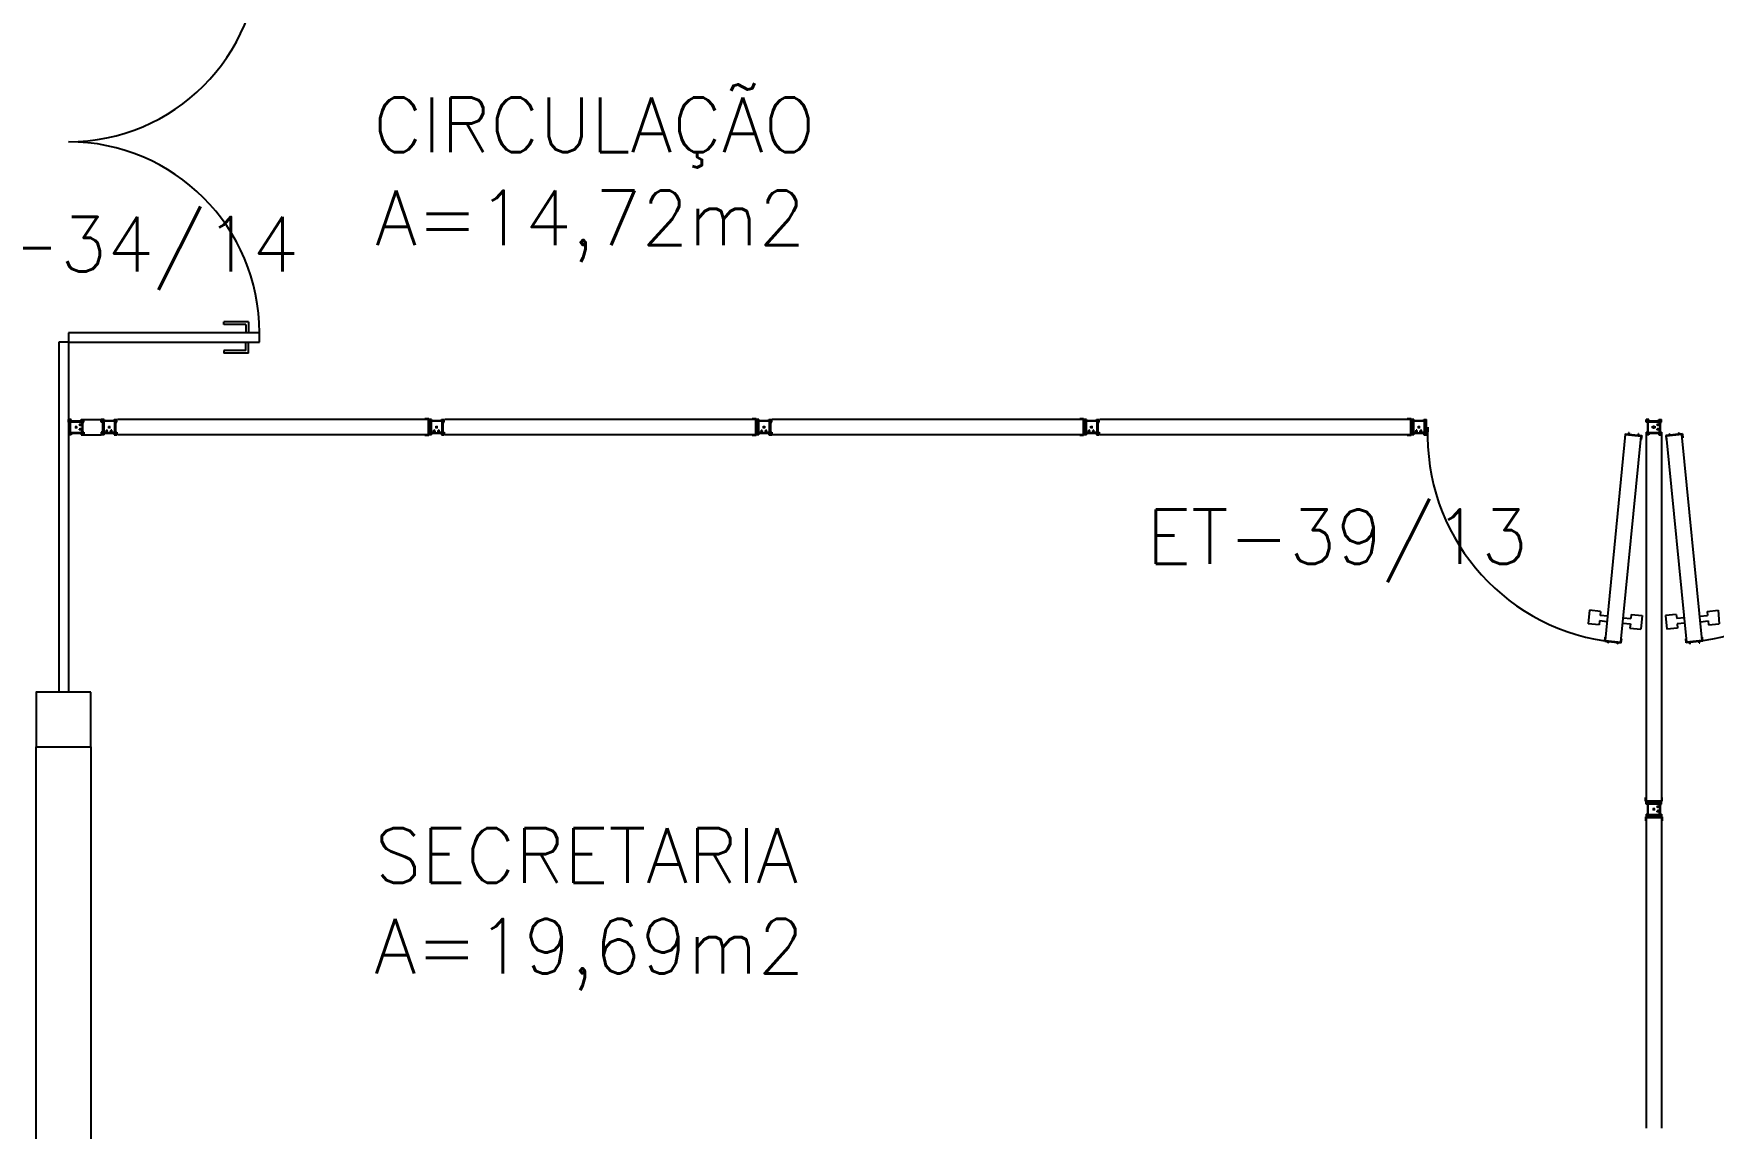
# Model space of a CAD drawing. Header units: centimetres. Extents: x -214 to 72, y 205 to 367.
# Drawn here: x -159.17 to -153.01, y 313.72 to 317.73 of the extents above; entities that cross this region are included whole.
import ezdxf

# ---------------------------------------------------------------- set-up
doc = ezdxf.new("R2010")
doc.units = ezdxf.units.CM
doc.header["$MEASUREMENT"] = 0
doc.layers.get('0').update_dxf_attribs({"linetype": 'CONTINUOUS'})
for name, color, linetype in [('2', 2, 'CONTINUOUS'), ('3', 3, 'CONTINUOUS'), ('ALV', 2, 'CONTINUOUS'), ('AREA', 2, 'CONTINUOUS'), ('DIV', 2, 'CONTINUOUS'), ('ENDEREÇO NOVO', 2, 'CONTINUOUS'), ('ESTRUT', 3, 'CONTINUOUS'), ('TEXTO', 2, 'CONTINUOUS')]:
    doc.layers.add(name, color=color, linetype=linetype)
doc.styles.add('UNB-100', font='simplex.shx', dxfattribs={"height": 0.2})

# ---------------------------------------------------------------- blocks, each defined once
blk = doc.blocks.new('PLXE')
at = {"color": 1}
for p, q in [((0.0426, 0.6902), (0.0475, 0.7398)), ((0.0873, 0.736), (0.0475, 0.7399)), ((0.0824, 0.6863), (0.0426, 0.6902)), ((0.0824, 0.6863), (0.0839, 0.7012)), ((0.112, 0.6984), (0.0839, 0.7012)), ((0.0859, 0.7211), (0.0873, 0.736)), ((0.114, 0.7183), (0.0859, 0.7211)), ((0.1688, 0.6929), (0.1969, 0.6901)), ((0.1707, 0.7128), (0.1989, 0.71)), ((0.1954, 0.6752), (0.1969, 0.6901)), ((0.1989, 0.71), (0.2003, 0.7249)), ((0.2003, 0.7249), (0.2401, 0.721)), ((0.2353, 0.6712), (0.2401, 0.7209)), ((0.1954, 0.6752), (0.2353, 0.6712))]:
    blk.add_line(p, q, dxfattribs=at)
at = {"color": 2}
for p, q in [((0.1209, 0.788), (0.0466, 0.0324)), ((0.1776, 0.7824), (0.1033, 0.0268)), ((0.1191, 0.7902), (0.1176, 0.7759)), ((0.1176, 0.7759), (0.1196, 0.7757)), ((0.131, 0.789), (0.1191, 0.7902)), ((0.1776, 0.7824), (0.1209, 0.788)), ((0.1315, 0.794), (0.131, 0.789)), ((0.1315, 0.794), (0.1335, 0.7938)), ((0.1335, 0.7938), (0.133, 0.7888)), ((0.1658, 0.7856), (0.133, 0.7888)), ((0.1663, 0.7906), (0.1658, 0.7856)), ((0.1663, 0.7906), (0.1683, 0.7904)), ((0.1683, 0.7904), (0.1678, 0.7854)), ((0.1798, 0.7842), (0.1678, 0.7854)), ((0.1764, 0.7701), (0.1784, 0.7699)), ((0.1798, 0.7842), (0.1784, 0.7699)), ((-0.0076, 0), (0.0079, 0)), ((0, 0.0064), (0, -0.0067)), ((0.0444, 0.0306), (0.0458, 0.0449)), ((0.0563, 0.0294), (0.0444, 0.0306)), ((0.0458, 0.0449), (0.0478, 0.0447)), ((0.1033, 0.0268), (0.0466, 0.0324)), ((0.0558, 0.0244), (0.0563, 0.0294)), ((0.0558, 0.0244), (0.0578, 0.0242)), ((0.0578, 0.0242), (0.0583, 0.0292)), ((0.0911, 0.026), (0.0583, 0.0292)), ((0.0906, 0.021), (0.0911, 0.026)), ((0.0906, 0.021), (0.0926, 0.0208)), ((0.0926, 0.0208), (0.0931, 0.0258)), ((0.1051, 0.0246), (0.0931, 0.0258)), ((0.1045, 0.0391), (0.1065, 0.0389)), ((0.1051, 0.0246), (0.1065, 0.0389))]:
    blk.add_line(p, q, dxfattribs=at)
at = {"color": 1}
blk.add_arc((0.0648, 0.0279), 0.7644, 357.90628, 81.35804, dxfattribs=at)
blk = doc.blocks.new('MTDIV')
for p, q in [((-0.0285, 0.0185), (-0.0285, 0.0285)), ((-0.0185, 0.0285), (-0.0285, 0.0285)), ((-0.0265, 0.0185), (-0.0285, 0.0185)), ((-0.0265, 0.0235), (-0.0265, 0.0265)), ((-0.0265, 0.0265), (-0.0185, 0.0265)), ((-0.0265, 0.0235), (0.0265, 0.0235)), ((-0.0215, 0.0235), (-0.0265, 0.0235)), ((-0.0265, 0.0185), (-0.0265, 0.0215)), ((-0.0265, 0.0215), (-0.0235, 0.0215)), ((-0.0235, 0.0215), (-0.0235, -0.0215)), ((-0.0215, 0.0235), (-0.0215, 0.0215)), ((-0.0215, 0.0215), (0.0215, 0.0215)), ((-0.0215, 0.0195), (0.0195, 0.0195)), ((-0.0215, 0.0195), (-0.0215, -0.0195)), ((-0.0185, 0.0265), (-0.0185, 0.0285)), ((-0.0049, 0), (0.0049, 0)), ((0, -0.0049), (0, 0.0049)), ((0.0195, 0.0095), (0.0115, 0.0095)), ((0.0115, 0.0095), (0.0115, 0.0075)), ((0.0215, 0.0075), (0.0115, 0.0075)), ((0.0135, 0.0075), (0.0135, 0.0055)), ((0.0215, 0.0055), (0.0135, 0.0055)), ((0.0185, 0.0265), (0.0185, 0.0285)), ((0.0185, 0.0285), (0.0285, 0.0285)), ((0.0185, 0.0265), (0.0265, 0.0265)), ((0.0195, 0.0195), (0.0195, 0.0095)), ((0.0215, 0.0235), (0.0215, 0.0075)), ((0.0215, 0.0235), (0.0265, 0.0235)), ((0.0215, 0.0055), (0.0215, -0.0055)), ((0.0235, 0.0215), (0.0235, -0.0215)), ((0.0265, 0.0215), (0.0235, 0.0215)), ((0.0265, 0.0235), (0.0265, 0.0265)), ((0.0265, 0.0185), (0.0265, 0.0215)), ((0.0265, 0.0185), (0.0285, 0.0185)), ((0.0285, 0.0185), (0.0285, 0.0285)), ((-0.0285, -0.0185), (-0.0285, -0.0285)), ((-0.0285, -0.0185), (-0.0265, -0.0185)), ((-0.0185, -0.0285), (-0.0285, -0.0285)), ((-0.0265, -0.0185), (-0.0265, -0.0215)), ((-0.0265, -0.0215), (-0.0235, -0.0215)), ((0.0265, -0.0235), (-0.0265, -0.0235)), ((-0.0265, -0.0235), (-0.0265, -0.0265)), ((-0.0215, -0.0235), (-0.0265, -0.0235)), ((-0.0185, -0.0265), (-0.0265, -0.0265)), ((-0.0215, -0.0195), (0.0195, -0.0195)), ((-0.0215, -0.0215), (0.0215, -0.0215)), ((-0.0215, -0.0215), (-0.0215, -0.0235)), ((-0.0185, -0.0265), (-0.0185, -0.0285)), ((0.0215, -0.0075), (0.0115, -0.0075)), ((0.0115, -0.0075), (0.0115, -0.0095)), ((0.0195, -0.0095), (0.0115, -0.0095)), ((0.0215, -0.0055), (0.0135, -0.0055)), ((0.0135, -0.0055), (0.0135, -0.0075)), ((0.0185, -0.0265), (0.0185, -0.0285)), ((0.0265, -0.0265), (0.0185, -0.0265)), ((0.0185, -0.0285), (0.0285, -0.0285)), ((0.0195, -0.0095), (0.0195, -0.0195)), ((0.0215, -0.0075), (0.0215, -0.0235)), ((0.0215, -0.0235), (0.0265, -0.0235)), ((0.0265, -0.0215), (0.0235, -0.0215)), ((0.0265, -0.0185), (0.0265, -0.0215)), ((0.0285, -0.0185), (0.0265, -0.0185)), ((0.0265, -0.0235), (0.0265, -0.0265)), ((0.0285, -0.0185), (0.0285, -0.0285))]:
    blk.add_line(p, q)
blk = doc.blocks.new('DIV12')
for p, q in [((-0.0051, 0), (0.0051, 0)), ((0, -0.0051), (0, 0.0051)), ((0.0235, 0.0185), (0.0285, 0.0185)), ((0.0235, 0.0185), (0.0235, 0.0165)), ((0.0235, 0.0165), (0.0285, 0.0165)), ((0.0285, 0.0305), (0.0429, 0.0305)), ((0.0285, 0.0185), (0.0285, 0.0305)), ((0.0285, -0.0165), (0.0285, 0.0165)), ((0.0305, 0.0285), (1.1695, 0.0285)), ((0.0305, -0.0285), (0.0305, 0.0285)), ((0.0429, 0.0305), (0.0429, 0.0285)), ((0.0235, -0.0165), (0.0285, -0.0165)), ((0.0235, -0.0165), (0.0235, -0.0185)), ((0.0235, -0.0185), (0.0285, -0.0185)), ((0.0285, -0.0305), (0.0285, -0.0185)), ((0.0285, -0.0305), (0.0429, -0.0305)), ((0.0305, -0.0285), (1.1695, -0.0285)), ((0.0429, -0.0285), (0.0429, -0.0305))]:
    blk.add_line(p, q)

msp = doc.modelspace()

# ---------------------------------------------------------------- linework, layer by layer
at = {"layer": '2'}
for p, q in [((-159.0377, 316.6355), (-159.0377, 316.6005)), ((-158.3377, 316.6355), (-159.0377, 316.6355)), ((-158.3777, 316.6755), (-158.4677, 316.6755)), ((-158.4677, 316.6655), (-158.4677, 316.6754)), ((-158.3877, 316.6655), (-158.4677, 316.6655)), ((-158.3877, 316.6655), (-158.3877, 316.6355)), ((-158.3777, 316.6755), (-158.3777, 316.6355)), ((-158.3377, 316.6005), (-158.3377, 316.6355)), ((-159.0728, 316.6005), (-159.0728, 315.3176)), ((-159.0378, 316.6005), (-159.0728, 316.6005)), ((-159.0378, 316.6005), (-159.0378, 315.3176)), ((-159.0377, 316.6005), (-158.3377, 316.6005)), ((-158.4677, 316.5709), (-158.4677, 316.561)), ((-158.3877, 316.5709), (-158.4677, 316.5709)), ((-158.3777, 316.5609), (-158.4677, 316.5609)), ((-158.3877, 316.5709), (-158.3877, 316.6009)), ((-158.3777, 316.5609), (-158.3777, 316.6009)), ((-154.0601, 316.2609), (-154.0601, 316.3179)), ((-153.2559, 316.2609), (-153.2559, 314.9193)), ((-153.1989, 316.2609), (-153.1989, 314.9193)), ((-153.2559, 314.9323), (-153.2579, 314.9323)), ((-153.2579, 314.9179), (-153.2579, 314.9323)), ((-153.2579, 314.9179), (-153.2459, 314.9179)), ((-153.2559, 314.9199), (-153.1989, 314.9199)), ((-153.2459, 314.9129), (-153.2459, 314.9179)), ((-153.2439, 314.9129), (-153.2459, 314.9129)), ((-153.2439, 314.9179), (-153.2109, 314.9179)), ((-153.2439, 314.9129), (-153.2439, 314.9179)), ((-153.2274, 314.8945), (-153.2274, 314.8843)), ((-153.2109, 314.9129), (-153.2109, 314.9179)), ((-153.2089, 314.9129), (-153.2109, 314.9129)), ((-153.2089, 314.9179), (-153.1969, 314.9179)), ((-153.2089, 314.9129), (-153.2089, 314.9179)), ((-153.1969, 314.9323), (-153.1989, 314.9323)), ((-153.1969, 314.9179), (-153.1969, 314.9323)), ((-153.2325, 314.8894), (-153.2223, 314.8894))]:
    msp.add_line(p, q, dxfattribs=at)
at = {"layer": '2', "color": 1}
for centre, start, end in [((-159.0377, 318.0355), 270, 359.99977), ((-159.0377, 316.6355), 0.00023, 90)]:
    msp.add_arc(centre, 0.7, start, end, dxfattribs=at)
at = {"layer": '3'}
msp.add_line((-159.0378, 315.3176), (-159.0728, 315.3176), dxfattribs=at)
at = {"layer": 'ALV'}
for p, q in [((-159.1553, 309.3176), (-159.1553, 315.1176)), ((-158.9553, 315.1176), (-158.9553, 309.3176))]:
    msp.add_line(p, q, dxfattribs=at)
at = {"layer": 'DIV'}
for p, q in [((-158.9808, 316.3179), (-158.9171, 316.3179)), ((-158.9808, 316.2609), (-158.9171, 316.2609))]:
    msp.add_line(p, q, dxfattribs=at)
at = {"layer": 'ESTRUT'}
msp.add_lwpolyline([(-158.9553, 315.3176), (-159.1553, 315.3176), (-159.1553, 315.1176), (-158.9553, 315.1176)], close=True, dxfattribs=at)

# ---------------------------------------------------------------- block references
at = {"layer": '2'}
for name, p, rotation in [('MTDIV', (-158.8886, 316.2894), 270), ('MTDIV', (-157.6886, 316.2894), 270), ('MTDIV', (-156.4886, 316.2894), 270), ('MTDIV', (-155.2886, 316.2894), 270), ('DIV12', (-153.2274, 314.8894), 270.0000000000391)]:
    msp.add_blockref(name, p, dxfattribs=dict(at, rotation=rotation))
at = {"layer": '2', "color": 1, "rotation": 180}
msp.add_blockref('PLXE', (-153.2274, 316.2892), dxfattribs=at)
at = {"layer": '2', "color": 1, "xscale": -1, "rotation": 180}
msp.add_blockref('PLXE', (-153.2274, 316.2892), dxfattribs=at)
at = {"layer": '2'}
msp.add_blockref('MTDIV', (-153.2274, 314.8894), dxfattribs=at)
at = {"layer": 'DIV'}
for p in [(-159.0093, 316.2894), (-153.2274, 316.2894)]:
    msp.add_blockref('MTDIV', p, dxfattribs=at)
for name, p, rotation in [('DIV12', (-157.6886, 316.2894), 180.0000000000391), ('DIV12', (-156.4886, 316.2894), 180.0000000000391), ('DIV12', (-155.2886, 316.2894), 180.0000000000391), ('DIV12', (-154.0886, 316.2894), 180.0000000000391), ('MTDIV', (-154.0886, 316.2894), 270)]:
    msp.add_blockref(name, p, dxfattribs=dict(at, rotation=rotation))

# ---------------------------------------------------------------- texts
at = {"layer": 'AREA', "style": 'UNB-100'}
for s, p in [('A=14,72m2', (-157.914, 316.9569)), ('A=19,69m2', (-157.9168, 314.287))]:
    msp.add_text(s, height=0.2, dxfattribs=at).set_placement(p)
at = {"layer": 'ENDEREÇO NOVO', "style": 'UNB-100'}
for s, p in [('ET-34/14', (-159.5908, 316.8598)), ('ET-39/13', (-155.0863, 315.7881))]:
    msp.add_text(s, height=0.2, dxfattribs=at).set_placement(p)
at = {"layer": 'TEXTO', "style": 'UNB-100'}
for s, p in [('CIRCULAÇÃO', (-157.9204, 317.298)), ('SECRETARIA', (-157.9149, 314.6196))]:
    msp.add_text(s, height=0.2, dxfattribs=at).set_placement(p)

doc.saveas('drawing.dxf')
